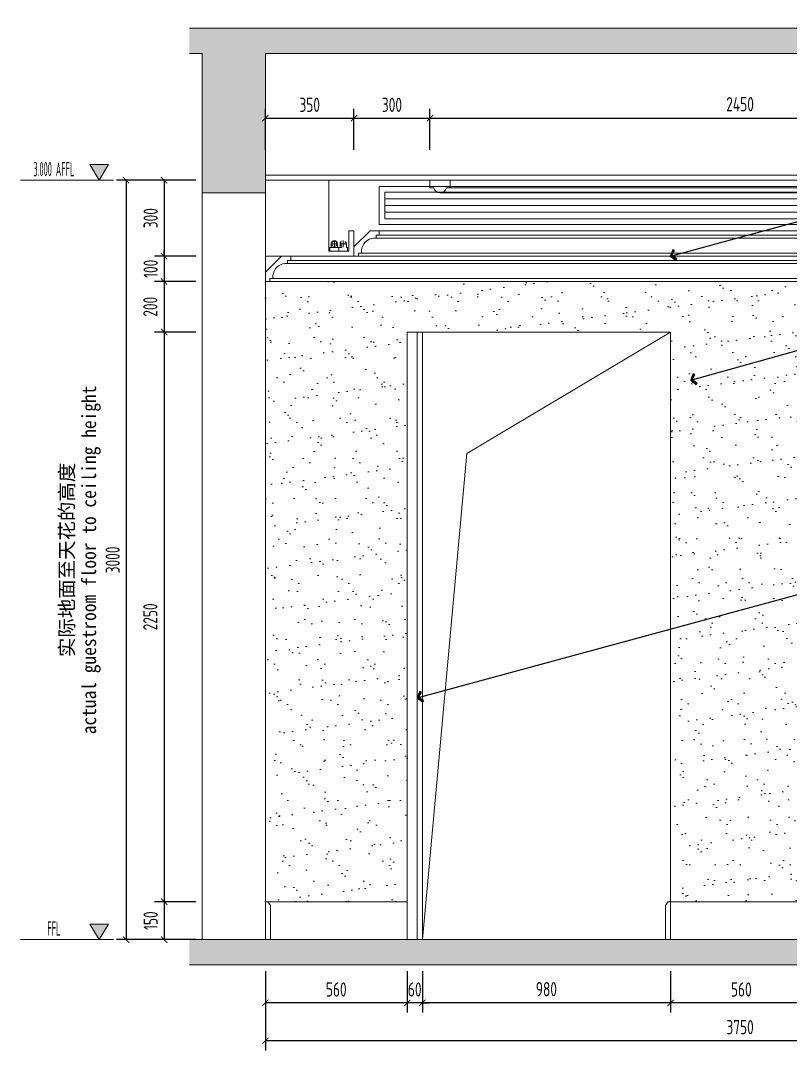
# Model space of a CAD drawing. Header units: millimetres. Extents: x 3162 to 221128, y -144913 to 11496.
# Drawn here: x 214565 to 217606, y -37702 to -33634 of the extents above; entities that cross this region are included whole.
import ezdxf
from ezdxf.enums import TextEntityAlignment as Align
from ezdxf.xclip import XClip

# ---------------------------------------------------------------- set-up
doc = ezdxf.new("R2010")
doc.units = ezdxf.units.MM
doc.header["$LTSCALE"] = 10
doc.header["$XCLIPFRAME"] = 2
doc.linetypes.add('ACAD_ISO03W100', pattern=[30, 12, -18])
doc.linetypes.add('DOTE', pattern=[61.468, 50.8, -5.08, 0.508, -5.08])
doc.layers.get('Defpoints').update_dxf_attribs({"color": 250})
for name, color, linetype, lineweight in [('Contour【轮廓线】', 94, 'Continuous', 0), ('Elevation【立面图库】', 150, 'Continuous', 0), ('FC-Hatch【平面填充】', 250, 'Continuous', 0), ('FC-Refe【标注引线】', 2, 'Continuous', 0), ('FF-Fixed【固定家具】', 30, 'Continuous', 0), ('FF-Socket【电气】', 124, 'Continuous', 0), ('FF-Text【平面文字】', 2, 'Continuous', 0), ('FF-【活动成品家具】', 51, 'Continuous', 0), ('Fine【细线】', 250, 'Continuous', 0), ('Finish【完成面】', 2, 'Continuous', 0), ('Gray【中细线】', 8, 'Continuous', 0), ('RC-dimensions', 44, 'Continuous', 0), ('RC-Lamps【天花灯具】', 2, 'Continuous', 0), ('RC-Modelling【天花造型】', 30, 'Continuous', 0), ('Wall【立面墙】', 252, 'Continuous', 0)]:
    doc.layers.add(name, color=color, linetype=linetype, lineweight=lineweight)
doc.layers.add('WALL_NEW【新建墙体】', color=4, linetype='Continuous')
doc.layers.add('WALL【墙体】', color=7, linetype='Continuous')
doc.styles.add('宋体', font='', dxfattribs={"width": 0.8})
doc.styles.add('尺寸标注', font='ARCHS.SHX', dxfattribs={"width": 0.8})
doc.styles.add('标高', font='ARCHS.SHX', dxfattribs={"width": 0.5})
doc.styles.get('宋体').set_extended_font_data('SimSun')
doc.dimstyles.new('海龙1：25', dxfattribs={"dimscale": 25, "dimtxt": 2.25, "dimasz": 1, "dimexe": 1.5, "dimexo": 1, "dimgap": 1, "dimtad": 1, "dimdec": 0, "dimrnd": 5, "dimdsep": 46, "dimtxsty": '尺寸标注', "dimblk": 'ARCHTICK', "dimblk1": 'ARCHTICK', "dimblk2": 'ARCHTICK', "dimcen": 1, "dimclrd": 44, "dimclre": 44, "dimclrt": 2, "dimadec": 0, "dimazin": 0, "dimtfac": 1, "dimtdec": 0, "dimtix": 1, "dimtmove": 2, "dimatfit": 3, "dimldrblk": 'hl_arrow2', "dimfxl": 5, "dimfxlon": 1, "dimarcsym": 0})
pattern_1 = [(225, (114248.42, 0), (35.35534, -35.35534), []), (230, (114248.42, 0), (-71.726018, 6.275218), [7.5, -82.5]), (175, (114248.42, 0), (13.87511, -75.219228), [6, -66]), (280.4514, (114242.44, 0.52), (-57.85092, -68.94393), [6.374, -70.1142]), (226.1842, (114248.42, -20), (-106.724086, 16.55189), [11.25, -123.75]), (276.6356, (114239.53, -18.62), (-93.46626, -97.41178), [9.56105, -105.1713]), (171.1842, (114248.42, -20), (-93.46618, -97.41189), [9, -99]), (201, (114238.42, -15), (-59.690703, 40.261893), [7.5, -82.5]), (146, (114238.42, -15), (-24.33156, -72.515006), [6, -66]), (251.4514, (114233.445, -11.645), (-84.022234, -32.253037), [6.374, -70.1142]), (217.5, (114248.42, 0), (-1.2159855, -33.2893854), [0.5, -65.2, 0.5, -67, 0.5, -66.25]), (187.5, (114248.42, 0), (-26.306954, -39.441171), [0.5, -38.2, 0.5, -63.7, 0.5, -25.25]), (147.5, (114270.72, -3e-15), (-53.3822436, 2.255487), [0.5, -25, 0.5, -78, 0.5, -103.5]), (137.5, (114280.72, -4e-15), (-58.318617, -10.010498), [0.5, -32.5, 0.5, -51.8, 0.5, -73.5])]

# ---------------------------------------------------------------- blocks, each defined once
blk = doc.blocks.new('海龙工具_踢脚线')
blk.add_lwpolyline([(20, 0), (20, 90), (10, 100), (0, 100)])
blk = doc.blocks.new('_ArchTick')
at = {"color": 2, "linetype": 'ByBlock', "const_width": 0.15}
blk.add_lwpolyline([(-0.5, -0.5), (0.5, 0.5)], dxfattribs=at)
blk = doc.blocks.new('*D556')
at = {"layer": 'Defpoints', "color": 0, "transparency": 16777216}
for p in [(215282, -34264.1), (215132, -34564.1), (215282, -34564.1)]:
    blk.add_point(p, dxfattribs=at)
at = {"layer": 'RC-dimensions', "color": 44, "lineweight": -2, "transparency": 16777216}
for p, q in [((215257, -34264.1), (215094.5, -34264.1)), ((215132, -34264.1), (215132, -34564.1)), ((215257, -34564.1), (215094.5, -34564.1))]:
    blk.add_line(p, q, dxfattribs=at)
at = {"layer": 'RC-dimensions', "color": 44, "lineweight": -2, "transparency": 16777216, "xscale": 25, "yscale": 25, "zscale": 25}
for p, rotation in [((215132, -34264.1), 90), ((215132, -34564.1), 270)]:
    blk.add_blockref('_ArchTick', p, dxfattribs=dict(at, rotation=rotation))
at = {"layer": 'RC-dimensions', "color": 2, "transparency": 16777216, "insert": (215078.9, -34414.1), "char_height": 56.25, "attachment_point": 5, "rotation": 90, "style": '尺寸标注'}
blk.add_mtext('300', dxfattribs=at)
blk = doc.blocks.new('hl_arrow2')
at = {"color": 2}
blk.add_line((-0.22, 0), (-1, 0), dxfattribs=at)
blk.add_lwpolyline([(-0.22, 0), (-0.86, -0.69), (-0.65, -0.86), (0, 0), (-0.65, 0.86), (-0.86, 0.69)], close=True, dxfattribs=at)
for points in [[(-0.86, 0.69), (-0.65, 0.86), (-0.22, 0), (0, 0)], [(-0.86, -0.69), (-0.65, -0.86), (-0.22, 0), (0, 0)]]:
    blk.add_solid(points, dxfattribs=at)
blk = doc.blocks.new('*D557')
at = {"layer": 'Defpoints', "color": 0, "transparency": 16777216}
for p in [(215282, -37114.1), (215132, -37264.1), (215282, -37264.1)]:
    blk.add_point(p, dxfattribs=at)
at = {"layer": 'RC-dimensions', "color": 44, "lineweight": -2, "transparency": 16777216}
for p, q in [((215257, -37114.1), (215094.5, -37114.1)), ((215132, -37114.1), (215132, -37264.1)), ((215257, -37264.1), (215094.5, -37264.1))]:
    blk.add_line(p, q, dxfattribs=at)
at = {"layer": 'RC-dimensions', "color": 44, "lineweight": -2, "transparency": 16777216, "xscale": 25, "yscale": 25, "zscale": 25}
for p, rotation in [((215132, -37114.1), 90), ((215132, -37264.1), 270)]:
    blk.add_blockref('_ArchTick', p, dxfattribs=dict(at, rotation=rotation))
at = {"layer": 'RC-dimensions', "color": 2, "transparency": 16777216, "insert": (215078.9, -37189.1), "char_height": 56.25, "attachment_point": 5, "rotation": 90, "style": '尺寸标注'}
blk.add_mtext('150', dxfattribs=at)
blk = doc.blocks.new('*D558')
at = {"layer": 'Defpoints', "color": 0, "transparency": 16777216}
for p in [(215282, -34264.1), (214982, -37264.1), (215282, -37264.1)]:
    blk.add_point(p, dxfattribs=at)
at = {"layer": 'RC-dimensions', "color": 44, "lineweight": -2, "transparency": 16777216}
for p, q in [((215107, -34264.1), (214944.5, -34264.1)), ((214982, -34264.1), (214982, -37264.1)), ((215107, -37264.1), (214944.5, -37264.1))]:
    blk.add_line(p, q, dxfattribs=at)
at = {"layer": 'RC-dimensions', "color": 44, "lineweight": -2, "transparency": 16777216, "xscale": 25, "yscale": 25, "zscale": 25}
for p, rotation in [((214982, -34264.1), 90), ((214982, -37264.1), 270)]:
    blk.add_blockref('_ArchTick', p, dxfattribs=dict(at, rotation=rotation))
at = {"layer": 'RC-dimensions', "color": 2, "transparency": 16777216, "insert": (214928.9, -35764.1), "char_height": 56.25, "attachment_point": 5, "rotation": 90, "style": '尺寸标注'}
blk.add_mtext('3000', dxfattribs=at)
blk = doc.blocks.new('海龍_立面标识')
at = {"style": '宋体', "width": 0.9, "flags": 8}
blk.add_attdef('FLOOR_HEIGHT', text='', height=2.25, rotation=90, dxfattribs=at).set_placement((0, 0), align=Align.CENTER)
at = {"style": '宋体', "flags": 8}
blk.add_attdef('HEIGHT', text='', height=2.25, rotation=90, dxfattribs=at).set_placement((-3.5, 0), align=Align.CENTER)
blk = doc.blocks.new('hl_Elevation-A2')
blk.add_hatch(color=150).paths.add_polyline_path([(3.74, 2.47), (2.27, 0), (0.8, 2.47)])
at = {"color": 150}
blk.add_line((0, 0), (14.67, 0), dxfattribs=at)
blk.add_lwpolyline([(3.74, 2.47), (2.27, 0), (0.8, 2.47)], close=True, dxfattribs=at)
at = {"color": 2, "style": '标高', "width": 0.8, "flags": 8}
blk.add_attdef('HEIGHT', text='', height=2.25, dxfattribs=at).set_placement((9.42, 1.75), align=Align.MIDDLE_CENTER)
blk = doc.blocks.new('*D563')
at = {"layer": 'Defpoints', "color": 0, "transparency": 16777216}
for p in [(215532, -37364.1), (219282, -37364.1), (215532, -37664.1)]:
    blk.add_point(p, dxfattribs=at)
at = {"layer": 'RC-dimensions', "color": 44, "lineweight": -2, "transparency": 16777216}
for p, q in [((215532, -37539.1), (215532, -37701.6)), ((219282, -37539.1), (219282, -37701.6)), ((219282, -37664.1), (215532, -37664.1))]:
    blk.add_line(p, q, dxfattribs=at)
at = {"layer": 'RC-dimensions', "color": 44, "lineweight": -2, "transparency": 16777216, "xscale": 25, "yscale": 25, "zscale": 25, "rotation": 180}
blk.add_blockref('_ArchTick', (215532, -37664.1), dxfattribs=at)
at = {"layer": 'RC-dimensions', "color": 44, "lineweight": -2, "transparency": 16777216, "xscale": 25, "yscale": 25, "zscale": 25}
blk.add_blockref('_ArchTick', (219282, -37664.1), dxfattribs=at)
at = {"layer": 'RC-dimensions', "color": 2, "transparency": 16777216, "insert": (217407, -37609.8), "char_height": 56.25, "attachment_point": 5, "style": '尺寸标注'}
blk.add_mtext('3750', dxfattribs=at)
blk = doc.blocks.new('1500平10100181')
at = {"ltscale": 300}
for p, q in [((-1270.6, 991.6), (-770.6, 991.6)), ((-1270.6, 491.6), (-1270.6, 991.6)), ((-770.6, 991.6), (-770.6, 491.6)), ((-749, 1000), (603.1, 1000)), ((-749, 1000), (-749, 374.1)), ((603.1, 1000), (603.1, 320.9)), ((603.1, 1000), (603.1, 345.9)), ((-770.6, 491.6), (-1270.6, 491.6)), ((-1270.6, 491.6), (-770.6, 491.6)), ((-749, 374.1), (-775.9, 311.5)), ((-775.9, 311.5), (-740.1, 257.9)), ((-749, 271.3), (-749, -1000)), ((638.5, 243.1), (606, 239.9)), ((606, 239.9), (606, -999.7)), ((-749, -1000), (603.1, -1000)), ((603.1, -1000), (-749, -1000))]:
    blk.add_line(p, q, dxfattribs=at)
at = {"color": 8}
for p, q in [((-770.6, 491.6), (-770.6, 991.6)), ((-1020.6, 966.9), (-1020.6, 516.3)), ((-749, 958.2), (603.1, 958.2)), ((-570, 910.6), (-278, 946.4)), ((-278, 946.4), (-137.7, 883.8)), ((-39.2, 937.4), (32.4, 892.7)), ((-39.2, 937.4), (77.1, 928.5)), ((-39.2, 901.6), (-39.2, 937.4)), ((77.1, 928.5), (369.1, 964.2)), ((369.1, 964.2), (517.3, 901.6)), ((-686.4, 883.8), (-686.4, 919.5)), ((-686.4, 919.5), (-614.8, 874.8)), ((-686.4, 919.5), (-570, 910.6)), ((-137.7, 883.8), (-75, 910.6)), ((-75, 910.6), (-119.8, 740.7)), ((-21.3, 687.1), (-39.2, 901.6)), ((517.3, 901.6), (580, 928.5)), ((580, 928.5), (535.2, 758.6)), ((-668.5, 669.2), (-686.4, 883.8)), ((-1254.7, 741.6), (-786.5, 741.6)), ((-119.8, 740.7), (-92.9, 544)), ((535.2, 758.6), (562.1, 561.9)), ((-704.3, 535), (-668.5, 669.2)), ((-57.5, 551.6), (-21.3, 687.1)), ((-605.8, 587.2), (-703.4, 538.5)), ((16.7, 588.7), (-72.8, 544)), ((560.7, 572.1), (130.8, 561.9)), ((486.3, 572.7), (485.7, 570.5)), ((562.1, 561.9), (486.3, 572.7)), ((-632.7, 544), (-704.3, 535)), ((-516.3, 544), (-632.7, 544)), ((-155.6, 552.9), (-516.3, 544)), ((-92.9, 544), (-155.6, 552.9)), ((14.5, 561.9), (-93.5, 548.4)), ((130.8, 561.9), (14.5, 561.9)), ((-749, 383), (606.9, 508.2)), ((606.9, 508.2), (-48.2, 365.2)), ((-740.1, 257.9), (172.2, 347.3)), ((378.1, 329.4), (615.8, 320.5)), ((603.1, 345.9), (603.1, 320.9)), ((603.1, 320.9), (616.4, 320.9)), ((616.4, 320.9), (638.5, 243.1)), ((633.7, 248.9), (-740.1, 168.4)), ((-740.1, 168.4), (-360.8, 213.2)), ((229.7, -1000), (229.7, 227.8)), ((250.5, -1000), (250.5, 228.9)), ((274.6, -1000), (274.6, 230.2)), ((295.4, -1000), (295.4, 231.3)), ((319.4, -1000), (319.4, 232.6)), ((-320.9, -1000), (-320.9, 186.7)), ((-300.1, -1000), (-300.1, 187.8)), ((-276, -1000), (-276, 189)), ((-255.2, -1000), (-255.2, 190.1)), ((-231.2, -1000), (-231.2, 191.4)), ((-749, -526.3), (603.1, -526.3)), ((-749, -547.1), (603.1, -547.1)), ((-749, -571.3), (603.1, -571.3)), ((-749, -592.1), (603.1, -592.1)), ((-749, -616), (603.1, -616))]:
    blk.add_line(p, q, dxfattribs=at)
for radius in [175, 72.2]:
    blk.add_circle((-1020.6, 741.6), radius, dxfattribs=at)
blk = doc.blocks.new('海龙_05140578')
at = {"layer": 'WALL_NEW【新建墙体】'}
h = blk.add_hatch(dxfattribs=at)
h.set_pattern_fill('ANSI31', color=8, scale=20, style=0)
h.set_pattern_definition([(45, (-3175, 1275), (-44.9013, 44.9013), [])])
h.paths.add_polyline_path([(-3095, 1875), (-3175, 1875), (-3175, 1275), (-3095, 1275)])
h.paths.add_polyline_path([(-3095, -1275), (-3175, -1275), (-3175, -1875), (-3095, -1875)])
h.paths.add_polyline_path([(1355, 125), (1175, 125), (1175, -335), (1295, -335), (1295, 5), (1355, 5)])
h.paths.add_polyline_path([(1295, 1875), (1175, 1875), (1175, 1275), (1295, 1275)])
h.paths.add_polyline_path([(1295, -1575), (1175, -1575), (1175, -1875), (1295, -1875)])
h.paths.add_polyline_path([(3375, 325), (3135, 325), (3135, 125), (2157.1, 125), (2157.1, 5), (3375, 5)])
h.paths.add_polyline_path([(2320, 1875), (2200, 1875), (2200, 1275), (2320, 1275)])
at = {"layer": 'WALL【墙体】'}
for p, q in [((-3625, 2125), (3375, 2125)), ((-3375, 1875), (3375, 1875))]:
    blk.add_line(p, q, dxfattribs=at)
at = {"layer": 'FF-【活动成品家具】', "xscale": -1, "rotation": 180}
blk.add_blockref('1500平10100181', (60.6, -875), dxfattribs=at)
blk = doc.blocks.new('海龙_05143141')
at = {"layer": 'Contour【轮廓线】', "color": 8}
for points in [[(495, -77), (495, -88), (507, -88), (507, -100), (525, -100), (525, -63), (461, 0), (425, 0), (425, -17), (437, -17), (437, -29), (448, -29, -0.370903), (495, -77)], [(845, -177), (845, -188), (857, -188), (857, -200), (875, -200), (875, -163), (811, -100), (775, -100), (775, -117), (787, -117), (787, -129), (798, -129, -0.370903), (845, -177)]]:
    blk.add_lwpolyline(points, format="xyb", dxfattribs=at)
at = {"layer": 'RC-Modelling【天花造型】'}
for p, q in [((425, 0), (-875, 0)), ((-875, -100), (525, -100)), ((-875, -200), (857, -200))]:
    blk.add_line(p, q, dxfattribs=at)
at = {"layer": 'RC-Modelling【天花造型】', "color": 8}
for p, q in [((-875, -17), (425, -17)), ((437, -29), (-875, -29)), ((-875, -88), (495, -88)), ((775, -117), (-875, -117)), ((787, -129), (-875, -129)), ((-875, -188), (845, -188))]:
    blk.add_line(p, q, dxfattribs=at)
at = {"layer": 'RC-Modelling【天花造型】'}
blk.add_lwpolyline([(875, 200), (875, 200), (875, -100), (525, -100), (525, 0), (545, 0), (545, -80), (625, -80), (625, 200), (-875, 200)], dxfattribs=at)
blk = doc.blocks.new('天花风口')
at = {"color": 251}
for p, q in [((2127.5, 101.2), (-277.5, 101.2)), ((2127.5, 75), (-277.5, 75)), ((2127.5, 48.8), (-277.5, 48.8))]:
    blk.add_line(p, q, dxfattribs=at)
blk.add_lwpolyline([(2150, 150), (2150, 0), (-300, 0), (-300, 150)], close=True)
blk.add_lwpolyline([(2127.5, 22.5), (-277.5, 22.5), (-277.5, 127.5), (2127.5, 127.5)], close=True, dxfattribs=at)
blk = doc.blocks.new('海龙工具_暗藏灯')
at = {"color": 8, "linetype": 'DOTE', "ltscale": 4.56}
for p, q in [((0, 41.7), (0, 15.3)), ((-13.2, 28.5), (13.2, 28.5))]:
    blk.add_line(p, q, dxfattribs=at)
at = {"ltscale": 100}
blk.add_lwpolyline([(-12.5, 13.9), (-12.5, 28.5, -1), (12.5, 28.5), (12.5, 13.9)], format="xyb", dxfattribs=at)
blk.add_lwpolyline([(-17.4, 13.9), (-17.4, 0), (17.4, 0), (17.4, 13.9)], close=True, dxfattribs=at)
blk.add_circle((0, 28.5), 10.4, dxfattribs=at)
blk = doc.blocks.new('海龙工具_暗藏灯[虚]')
at = {"color": 8, "linetype": 'DOTE', "ltscale": 4.56}
for p, q in [((0, 41.7), (0, 15.3)), ((-13.2, 28.5), (13.2, 28.5))]:
    blk.add_line(p, q, dxfattribs=at)
at = {"color": 8, "linetype": 'ACAD_ISO03W100', "ltscale": 0.1}
blk.add_lwpolyline([(-12.5, 13.9), (-12.5, 28.5, -1), (12.5, 28.5), (12.5, 13.9)], format="xyb", dxfattribs=at)
blk.add_lwpolyline([(-17.4, 13.9), (-17.4, 0), (17.4, 0), (17.4, 13.9)], close=True, dxfattribs=at)
blk.add_circle((0, 28.5), 10.4, dxfattribs=at)
blk = doc.blocks.new('D_暗藏灯管')
for name, p in [('海龙工具_暗藏灯[虚]', (-17.4, 0)), ('海龙工具_暗藏灯', (17.4, 0))]:
    blk.add_blockref(name, p)
blk = doc.blocks.new('*D671')
at = {"layer": 'Defpoints', "color": 0, "transparency": 16777216}
for p in [(215882, -34019.4), (215532, -34169.4), (215882, -34169.4)]:
    blk.add_point(p, dxfattribs=at)
at = {"layer": 'RC-dimensions', "color": 44, "lineweight": -2, "transparency": 16777216}
for p, q in [((215532, -34144.4), (215532, -33981.9)), ((215882, -34144.4), (215882, -33981.9)), ((215532, -34019.4), (215882, -34019.4))]:
    blk.add_line(p, q, dxfattribs=at)
at = {"layer": 'RC-dimensions', "color": 44, "lineweight": -2, "transparency": 16777216, "xscale": 25, "yscale": 25, "zscale": 25, "rotation": 180}
blk.add_blockref('_ArchTick', (215532, -34019.4), dxfattribs=at)
at = {"layer": 'RC-dimensions', "color": 44, "lineweight": -2, "transparency": 16777216, "xscale": 25, "yscale": 25, "zscale": 25}
blk.add_blockref('_ArchTick', (215882, -34019.4), dxfattribs=at)
at = {"layer": 'RC-dimensions', "color": 2, "transparency": 16777216, "insert": (215707, -33966.3), "char_height": 56.25, "attachment_point": 5, "style": '尺寸标注'}
blk.add_mtext('350', dxfattribs=at)
blk = doc.blocks.new('*D672')
at = {"layer": 'Defpoints', "color": 0, "transparency": 16777216}
for p in [(216182, -34019.4), (215882, -34169.4), (216182, -34169.4)]:
    blk.add_point(p, dxfattribs=at)
at = {"layer": 'RC-dimensions', "color": 44, "lineweight": -2, "transparency": 16777216}
for p, q in [((215882, -34144.4), (215882, -33981.9)), ((216182, -34144.4), (216182, -33981.9)), ((215882, -34019.4), (216182, -34019.4))]:
    blk.add_line(p, q, dxfattribs=at)
at = {"layer": 'RC-dimensions', "color": 44, "lineweight": -2, "transparency": 16777216, "xscale": 25, "yscale": 25, "zscale": 25, "rotation": 180}
blk.add_blockref('_ArchTick', (215882, -34019.4), dxfattribs=at)
at = {"layer": 'RC-dimensions', "color": 44, "lineweight": -2, "transparency": 16777216, "xscale": 25, "yscale": 25, "zscale": 25}
blk.add_blockref('_ArchTick', (216182, -34019.4), dxfattribs=at)
at = {"layer": 'RC-dimensions', "color": 2, "transparency": 16777216, "insert": (216032, -33966.3), "char_height": 56.25, "attachment_point": 5, "style": '尺寸标注'}
blk.add_mtext('300', dxfattribs=at)
blk = doc.blocks.new('*D674')
at = {"layer": 'Defpoints', "color": 0, "transparency": 16777216}
for p in [(218632, -34019.4), (216182, -34169.4), (218632, -34169.4)]:
    blk.add_point(p, dxfattribs=at)
at = {"layer": 'RC-dimensions', "color": 44, "lineweight": -2, "transparency": 16777216}
for p, q in [((216182, -34144.4), (216182, -33981.9)), ((218632, -34144.4), (218632, -33981.9)), ((216182, -34019.4), (218632, -34019.4))]:
    blk.add_line(p, q, dxfattribs=at)
at = {"layer": 'RC-dimensions', "color": 44, "lineweight": -2, "transparency": 16777216, "xscale": 25, "yscale": 25, "zscale": 25, "rotation": 180}
blk.add_blockref('_ArchTick', (216182, -34019.4), dxfattribs=at)
at = {"layer": 'RC-dimensions', "color": 44, "lineweight": -2, "transparency": 16777216, "xscale": 25, "yscale": 25, "zscale": 25}
blk.add_blockref('_ArchTick', (218632, -34019.4), dxfattribs=at)
at = {"layer": 'RC-dimensions', "color": 2, "transparency": 16777216, "insert": (217407, -33963.9), "char_height": 56.25, "attachment_point": 5, "style": '尺寸标注'}
blk.add_mtext('2450', dxfattribs=at)
blk = doc.blocks.new('*D687')
at = {"layer": 'Defpoints', "color": 0, "transparency": 16777216}
for p in [(215532, -37364.1), (216092, -37364.1), (215532, -37514.1)]:
    blk.add_point(p, dxfattribs=at)
at = {"layer": 'RC-dimensions', "color": 44, "lineweight": -2, "transparency": 16777216}
for p, q in [((215532, -37389.1), (215532, -37551.6)), ((216092, -37389.1), (216092, -37551.6)), ((216092, -37514.1), (215532, -37514.1))]:
    blk.add_line(p, q, dxfattribs=at)
at = {"layer": 'RC-dimensions', "color": 44, "lineweight": -2, "transparency": 16777216, "xscale": 25, "yscale": 25, "zscale": 25, "rotation": 180}
blk.add_blockref('_ArchTick', (215532, -37514.1), dxfattribs=at)
at = {"layer": 'RC-dimensions', "color": 44, "lineweight": -2, "transparency": 16777216, "xscale": 25, "yscale": 25, "zscale": 25}
blk.add_blockref('_ArchTick', (216092, -37514.1), dxfattribs=at)
at = {"layer": 'RC-dimensions', "color": 2, "transparency": 16777216, "insert": (215812, -37461), "char_height": 56.25, "attachment_point": 5, "style": '尺寸标注'}
blk.add_mtext('560', dxfattribs=at)
blk = doc.blocks.new('*D688')
at = {"layer": 'Defpoints', "color": 0, "transparency": 16777216}
for p in [(216092, -37364.1), (216152, -37364.1), (216092, -37514.1)]:
    blk.add_point(p, dxfattribs=at)
at = {"layer": 'RC-dimensions', "color": 44, "lineweight": -2, "transparency": 16777216}
for p, q in [((216092, -37389.1), (216092, -37551.6)), ((216152, -37389.1), (216152, -37551.6)), ((216092, -37514.1), (216067, -37514.1)), ((216152, -37514.1), (216092, -37514.1)), ((216152, -37514.1), (216177, -37514.1))]:
    blk.add_line(p, q, dxfattribs=at)
at = {"layer": 'RC-dimensions', "color": 44, "lineweight": -2, "transparency": 16777216, "xscale": 25, "yscale": 25, "zscale": 25}
blk.add_blockref('_ArchTick', (216092, -37514.1), dxfattribs=at)
at = {"layer": 'RC-dimensions', "color": 44, "lineweight": -2, "transparency": 16777216, "xscale": 25, "yscale": 25, "zscale": 25, "rotation": 180}
blk.add_blockref('_ArchTick', (216152, -37514.1), dxfattribs=at)
at = {"layer": 'RC-dimensions', "color": 2, "transparency": 16777216, "insert": (216122, -37461), "char_height": 56.25, "attachment_point": 5, "style": '尺寸标注'}
blk.add_mtext('60', dxfattribs=at)
blk = doc.blocks.new('*D689')
at = {"layer": 'Defpoints', "color": 0, "transparency": 16777216}
for p in [(216152, -37364.1), (217131.9, -37364.1), (216152, -37514.1)]:
    blk.add_point(p, dxfattribs=at)
at = {"layer": 'RC-dimensions', "color": 44, "lineweight": -2, "transparency": 16777216}
for p, q in [((216152, -37389.1), (216152, -37551.6)), ((217131.9, -37389.1), (217131.9, -37551.6)), ((217131.9, -37514.1), (216152, -37514.1))]:
    blk.add_line(p, q, dxfattribs=at)
at = {"layer": 'RC-dimensions', "color": 44, "lineweight": -2, "transparency": 16777216, "xscale": 25, "yscale": 25, "zscale": 25, "rotation": 180}
blk.add_blockref('_ArchTick', (216152, -37514.1), dxfattribs=at)
at = {"layer": 'RC-dimensions', "color": 44, "lineweight": -2, "transparency": 16777216, "xscale": 25, "yscale": 25, "zscale": 25}
blk.add_blockref('_ArchTick', (217131.9, -37514.1), dxfattribs=at)
at = {"layer": 'RC-dimensions', "color": 2, "transparency": 16777216, "insert": (216642, -37459.8), "char_height": 56.25, "attachment_point": 5, "style": '尺寸标注'}
blk.add_mtext('980', dxfattribs=at)
blk = doc.blocks.new('*D690')
at = {"layer": 'Defpoints', "color": 0, "transparency": 16777216}
for p in [(217131.9, -37364.1), (217692, -37364.1), (217131.9, -37514.1)]:
    blk.add_point(p, dxfattribs=at)
at = {"layer": 'RC-dimensions', "color": 44, "lineweight": -2, "transparency": 16777216}
for p, q in [((217131.9, -37389.1), (217131.9, -37551.6)), ((217692, -37389.1), (217692, -37551.6)), ((217692, -37514.1), (217131.9, -37514.1))]:
    blk.add_line(p, q, dxfattribs=at)
at = {"layer": 'RC-dimensions', "color": 44, "lineweight": -2, "transparency": 16777216, "xscale": 25, "yscale": 25, "zscale": 25, "rotation": 180}
blk.add_blockref('_ArchTick', (217131.9, -37514.1), dxfattribs=at)
at = {"layer": 'RC-dimensions', "color": 44, "lineweight": -2, "transparency": 16777216, "xscale": 25, "yscale": 25, "zscale": 25}
blk.add_blockref('_ArchTick', (217692, -37514.1), dxfattribs=at)
at = {"layer": 'RC-dimensions', "color": 2, "transparency": 16777216, "insert": (217411.9, -37461), "char_height": 56.25, "attachment_point": 5, "style": '尺寸标注'}
blk.add_mtext('560', dxfattribs=at)
blk = doc.blocks.new('*D698')
at = {"layer": 'Defpoints', "color": 0, "transparency": 16777216}
for p in [(215282, -34864.1), (215132, -37114.1), (215282, -37114.1)]:
    blk.add_point(p, dxfattribs=at)
at = {"layer": 'RC-dimensions', "color": 44, "lineweight": -2, "transparency": 16777216}
for p, q in [((215257, -34864.1), (215094.5, -34864.1)), ((215132, -34864.1), (215132, -37114.1)), ((215257, -37114.1), (215094.5, -37114.1))]:
    blk.add_line(p, q, dxfattribs=at)
at = {"layer": 'RC-dimensions', "color": 44, "lineweight": -2, "transparency": 16777216, "xscale": 25, "yscale": 25, "zscale": 25}
for p, rotation in [((215132, -34864.1), 90), ((215132, -37114.1), 270)]:
    blk.add_blockref('_ArchTick', p, dxfattribs=dict(at, rotation=rotation))
at = {"layer": 'RC-dimensions', "color": 2, "transparency": 16777216, "insert": (215077.7, -35989.1), "char_height": 56.25, "attachment_point": 5, "rotation": 90, "style": '尺寸标注'}
blk.add_mtext('2250', dxfattribs=at)
blk = doc.blocks.new('*D746')
at = {"layer": 'Defpoints', "color": 0, "transparency": 16777216}
for p in [(215282, -34664.1), (215132, -34864.1), (215282, -34864.1)]:
    blk.add_point(p, dxfattribs=at)
at = {"layer": 'RC-dimensions', "color": 44, "lineweight": -2, "transparency": 16777216}
for p, q in [((215257, -34664.1), (215094.5, -34664.1)), ((215132, -34664.1), (215132, -34864.1)), ((215257, -34864.1), (215094.5, -34864.1))]:
    blk.add_line(p, q, dxfattribs=at)
at = {"layer": 'RC-dimensions', "color": 44, "lineweight": -2, "transparency": 16777216, "xscale": 25, "yscale": 25, "zscale": 25}
for p, rotation in [((215132, -34664.1), 90), ((215132, -34864.1), 270)]:
    blk.add_blockref('_ArchTick', p, dxfattribs=dict(at, rotation=rotation))
at = {"layer": 'RC-dimensions', "color": 2, "transparency": 16777216, "insert": (215077.7, -34764.1), "char_height": 56.25, "attachment_point": 5, "rotation": 90, "style": '尺寸标注'}
blk.add_mtext('200', dxfattribs=at)
blk = doc.blocks.new('*D747')
at = {"layer": 'Defpoints', "color": 0, "transparency": 16777216}
for p in [(215282, -34564.1), (215132, -34664.1), (215282, -34664.1)]:
    blk.add_point(p, dxfattribs=at)
at = {"layer": 'RC-dimensions', "color": 44, "lineweight": -2, "transparency": 16777216}
for p, q in [((215257, -34564.1), (215094.5, -34564.1)), ((215132, -34564.1), (215132, -34539.1)), ((215132, -34564.1), (215132, -34664.1)), ((215257, -34664.1), (215094.5, -34664.1)), ((215132, -34664.1), (215132, -34689.1))]:
    blk.add_line(p, q, dxfattribs=at)
at = {"layer": 'RC-dimensions', "color": 44, "lineweight": -2, "transparency": 16777216, "xscale": 25, "yscale": 25, "zscale": 25}
for p, rotation in [((215132, -34564.1), 270), ((215132, -34664.1), 90)]:
    blk.add_blockref('_ArchTick', p, dxfattribs=dict(at, rotation=rotation))
at = {"layer": 'RC-dimensions', "color": 2, "transparency": 16777216, "insert": (215078.9, -34614.1), "char_height": 56.25, "attachment_point": 5, "rotation": 90, "style": '尺寸标注'}
blk.add_mtext('100', dxfattribs=at)

msp = doc.modelspace()

# ---------------------------------------------------------------- hatches: boundary and pattern name
at = {"layer": 'FC-Hatch【平面填充】'}
h = msp.add_hatch(dxfattribs=at)
h.set_pattern_fill('钢筋混凝土', color=256, scale=50, angle=180, style=0, pattern_type=2)
h.set_pattern_definition(pattern_1)
h.paths.add_polyline_path([(215232, -33664.1), (219582, -33664.1), (219582, -33764.1), (219532, -33764.1), (219532, -34314.1), (219282, -34314.1), (219282, -33764.1), (215532, -33764.1), (215532, -34314.1), (215282, -34314.1), (215282, -33764.1), (215232, -33764.1)])
h = msp.add_hatch(dxfattribs=at)
h.set_pattern_fill('AR-SAND', color=256, scale=2.5, style=0)
h.set_pattern_definition([(37.5, (215531.98, -37114.12), (-4, 122.3533), [0, -96.52, 0, -107.95, 0, -103.1875]), (7.5, (215531.98, -37114.12), (112.381, 179.206), [0, -52.07, 0, -86.995, 0, -33.3375]), (327.5, (215453.87, -37114.12), (197.748, 0.3593), [0, -31.75, 0, -114.3, 0, -149.225]), (317.5, (215453.87, -37114.12), (190.889, 55.7323), [0, -15.875, 0, -74.93, 0, -85.725])])
h.paths.add_polyline_path([(217692, -34864.1), (217742, -34864.1), (217742, -34664.1), (217531.9, -34664.1), (215550, -34664.1), (215532, -34664.1), (215532, -37114.1), (216092, -37114.1), (216092, -34864.1), (217131.9, -34864.1), (217131.9, -37114.1), (217742, -37114.1), (217742, -36914.1), (217692, -36914.1)])
h.paths.add_polyline_path([(219282, -34664.1), (219264, -34664.1), (218942, -34664.1), (218942, -34864.1), (218992, -34864.1), (218992, -36914.1), (218942, -36914.1), (218942, -37114.1), (219282, -37114.1)])
h.paths.add_polyline_path([(218942, -34664.1), (217742, -34664.1), (217742, -34864.1), (218942, -34864.1)])
h.paths.add_polyline_path([(218942, -36914.1), (217742, -36914.1), (217742, -37114.1), (218942, -37114.1)])
h = msp.add_hatch(dxfattribs=at)
h.set_pattern_fill('钢筋混凝土', color=256, scale=50, angle=180, style=0, pattern_type=2)
h.set_pattern_definition(pattern_1)
h.paths.add_polyline_path([(215232, -37364.1), (215232, -37264.1), (219582, -37264.1), (219582, -37364.1)])

# ---------------------------------------------------------------- linework, layer by layer
at = {"layer": 'Contour【轮廓线】', "color": 8}
for p, q in [((216222, -34314.1), (218592, -34314.1)), ((216262, -34294.1), (218552, -34294.1))]:
    msp.add_line(p, q, dxfattribs=at)
at = {"layer": 'Contour【轮廓线】'}
for p, q in [((215532, -37114.1), (216092, -37114.1)), ((215532, -37114.1), (216092, -37114.1)), ((217131.9, -37114.1), (219282, -37114.1)), ((217131.9, -37114.1), (219282, -37114.1))]:
    msp.add_line(p, q, dxfattribs=at)
msp.add_lwpolyline([(216262, -34264.1), (216262, -34294.1), (216247, -34294.1, -0.8), (216197, -34294.1), (216182, -34294.1), (216182, -34264.1)], format="xyb", close=True, dxfattribs=at)
at = {"layer": 'Contour【轮廓线】', "color": 8}
for points in [[(215912, -34541.1), (215912, -34552.1), (215900, -34552.1), (215900, -34564.1), (215882, -34564.1), (215882, -34527.1), (215946, -34464.1), (215982, -34464.1), (215982, -34481.1), (215970, -34481.1), (215970, -34493.1), (215959, -34493.1, 0.370903), (215912, -34541.1)], [(215562, -34641.1), (215562, -34652.1), (215550, -34652.1), (215550, -34664.1), (215532, -34664.1), (215532, -34627.1), (215596, -34564.1), (215632, -34564.1), (215632, -34581.1), (215620, -34581.1), (215620, -34593.1), (215609, -34593.1, 0.370903), (215562, -34641.1)]]:
    msp.add_lwpolyline(points, format="xyb", dxfattribs=at)
at = {"layer": 'FF-Fixed【固定家具】'}
for p, q in [((216092, -34864.1), (216092, -37264.1)), ((216152, -34864.1), (216152, -37264.1)), ((217131.9, -34864.1), (217131.9, -37264.1))]:
    msp.add_line(p, q, dxfattribs=at)
at = {"layer": 'FF-Fixed【固定家具】', "color": 8}
msp.add_line((216132, -34864.1), (216132, -37264.1), dxfattribs=at)
at = {"layer": 'Fine【细线】', "color": 250}
msp.add_lwpolyline([(216152, -37264.1), (216328, -35344.1), (217131.9, -34864.1)], dxfattribs=at)
at = {"layer": 'Finish【完成面】'}
for p, q in [((215532, -34264.1), (215532, -37264.1)), ((219282, -34264.1), (215532, -34264.1)), ((219282, -34264.1), (215532, -34264.1)), ((216092, -34864.1), (217131.9, -34864.1)), ((215532, -37264.1), (219282, -37264.1))]:
    msp.add_line(p, q, dxfattribs=at)
at = {"layer": 'Gray【中细线】'}
msp.add_line((219282, -34244.1), (215532, -34244.1), dxfattribs=at)
msp.add_line((219282, -34244.1), (215532, -34244.1), dxfattribs=at)
at = {"layer": 'RC-Modelling【天花造型】', "color": 8}
for p, q in [((215970, -34493.1), (217531.9, -34493.1)), ((217531.9, -34481.1), (215982, -34481.1)), ((217531.9, -34552.1), (215912, -34552.1)), ((215620, -34593.1), (217531.9, -34593.1)), ((215632, -34581.1), (217531.9, -34581.1)), ((217531.9, -34652.1), (215562, -34652.1))]:
    msp.add_line(p, q, dxfattribs=at)
at = {"layer": 'RC-Modelling【天花造型】'}
for p, q in [((215982, -34464.1), (217531.9, -34464.1)), ((217531.9, -34564.1), (215882, -34564.1)), ((217531.9, -34664.1), (215550, -34664.1))]:
    msp.add_line(p, q, dxfattribs=at)
msp.add_lwpolyline([(215532, -34264.1), (215532, -34264.1), (215532, -34564.1), (215882, -34564.1), (215882, -34464.1), (215862, -34464.1), (215862, -34544.1), (215782, -34544.1), (215782, -34264.1), (217531.9, -34264.1)], dxfattribs=at)
at = {"layer": 'Wall【立面墙】'}
msp.add_line((219582, -33664.1), (215232, -33664.1), dxfattribs=at)
msp.add_lwpolyline([(219582, -33764.1), (219532, -33764.1), (219532, -34314.1), (219282, -34314.1), (219282, -33764.1), (215532, -33764.1), (215532, -34314.1), (215282, -34314.1), (215282, -33764.1), (215232, -33764.1)], dxfattribs=at)
for points in [[(215532, -37264.1), (215532, -34314.1), (215282, -34314.1), (215282, -37264.1)], [(215232, -37264.1), (215232, -37264.1), (219582, -37264.1), (219582, -37264.1)], [(215232, -37364.1), (215232, -37364.1), (219582, -37364.1), (219582, -37364.1)]]:
    msp.add_lwpolyline(points, close=True, dxfattribs=at)

# ---------------------------------------------------------------- block references
at = {"layer": 'Contour【轮廓线】', "yscale": 1.5}
msp.add_blockref('海龙工具_踢脚线', (215532, -37264.1), dxfattribs=at)
at = {"layer": 'Contour【轮廓线】', "xscale": -1, "yscale": 1.5}
msp.add_blockref('海龙工具_踢脚线', (217131.9, -37264.1), dxfattribs=at)
at = {"layer": 'Elevation【立面图库】'}
ref = msp.add_blockref('hl_Elevation-A2', (214932, -34264.1), dxfattribs=dict(at, xscale=-25, yscale=25, zscale=25))
ref.add_attrib('HEIGHT', '3.000 AFFL', dxfattribs={"layer": '0', "color": 2, "height": 56.25, "style": '标高', "width": 0.5}).set_placement((214696.5, -34220.4), align=Align.MIDDLE_CENTER)
ref = msp.add_blockref('hl_Elevation-A2', (214932, -37264.1), dxfattribs=dict(at, xscale=-25, yscale=25, zscale=25))
ref.add_attrib('HEIGHT', 'FFL', dxfattribs={"layer": '0', "color": 2, "height": 56.25, "style": '标高', "width": 0.5}).set_placement((214696.5, -37220.4), align=Align.MIDDLE_CENTER)
at = {"layer": 'FF-Socket【电气】'}
msp.add_blockref('天花风口', (216282, -34439.1), dxfattribs=at)
at = {"layer": 'FF-Text【平面文字】'}
ref = msp.add_blockref('海龍_立面标识', (214863.2, -35764.1), dxfattribs=dict(at, xscale=25, yscale=25, zscale=25))
ref.add_attrib('FLOOR_HEIGHT', 'actual guestroom floor to ceiling height', dxfattribs={"layer": '0', "height": 56.25, "rotation": 90, "style": '宋体', "width": 0.9}).set_placement((214863.2, -35764.1), align=Align.CENTER)
ref.add_attrib('HEIGHT', '实际地面至天花的高度', dxfattribs={"layer": '0', "height": 56.25, "rotation": 90, "style": '宋体'}).set_placement((214775.7, -35764.1), align=Align.CENTER)
at = {"layer": 'FF-【活动成品家具】'}
msp.add_blockref('海龙_05143141', (218407, -34464.1), dxfattribs=at)
at = {"layer": 'RC-Lamps【天花灯具】', "xscale": -1}
msp.add_blockref('D_暗藏灯管', (215822, -34544.1), dxfattribs=at)
at = {"layer": 'WALL_NEW【新建墙体】'}
ref = msp.add_blockref('海龙_05140578', (217407, -33840.7), dxfattribs=dict(at, rotation=89.99999999999999))
XClip(ref).set_block_clipping_path([(425.0000058371, -2624.9999844621), (1925.0000058371, 2625.0000155379)])

# ---------------------------------------------------------------- dimensions: what is measured, and where the dimension line sits
at = {"layer": 'RC-dimensions'}
for base, p1, p2, picture, middle in [((215882, -34019.4), (215532, -34169.4), (215882, -34169.4), '*D671', (215707, -33966.3)), ((216182, -34019.4), (215882, -34169.4), (216182, -34169.4), '*D672', (216032, -33966.3)), ((218632, -34019.4), (216182, -34169.4), (218632, -34169.4), '*D674', (217407, -33963.9))]:
    dim = msp.add_linear_dim(base=base, p1=p1, p2=p2, dimstyle='海龙1：25', dxfattribs=at)
    dim.commit()
    dim.dimension.update_dxf_attribs({"geometry": picture, "text_midpoint": middle})
for base, p1, p2, angle, picture, middle in [((214982, -37264.1), (215282, -34264.1), (215282, -37264.1), 270, '*D558', (214928.9, -35764.1)), ((215132, -34564.1), (215282, -34264.1), (215282, -34564.1), 270, '*D556', (215078.9, -34414.1)), ((215132, -34664.1), (215282, -34564.1), (215282, -34664.1), 270, '*D747', (215078.9, -34614.1)), ((215132, -34864.1), (215282, -34664.1), (215282, -34864.1), 270, '*D746', (215077.7, -34764.1)), ((215132, -37114.1), (215282, -34864.1), (215282, -37114.1), 270, '*D698', (215077.7, -35989.1)), ((215132, -37264.1), (215282, -37114.1), (215282, -37264.1), 270, '*D557', (215078.9, -37189.1)), ((215532, -37664.1), (219282, -37364.1), (215532, -37364.1), 180, '*D563', (217407, -37609.8)), ((215532, -37514.1), (216092, -37364.1), (215532, -37364.1), 180, '*D687', (215812, -37461)), ((216092, -37514.1), (216152, -37364.1), (216092, -37364.1), 180, '*D688', (216122, -37461)), ((216152, -37514.1), (217131.9, -37364.1), (216152, -37364.1), 180, '*D689', (216642, -37459.8)), ((217131.9, -37514.1), (217692, -37364.1), (217131.9, -37364.1), 180, '*D690', (217411.9, -37461))]:
    dim = msp.add_linear_dim(base=base, p1=p1, p2=p2, angle=angle, dimstyle='海龙1：25', override={"dimscale": 25, "dimtxsty": '尺寸标注', "dimblk1": 'ArchTick', "dimblk2": 'ArchTick', "dimsah": 1, "dimclrt": 2}, dxfattribs=at)
    dim.commit()
    dim.dimension.update_dxf_attribs({"geometry": picture, "text_midpoint": middle})

# ---------------------------------------------------------------- leaders
at = {"layer": 'FC-Refe【标注引线】'}
for points in [[(217131.9, -34564.1), (220021.2, -33779.3), (220146.2, -33779.3)], [(217211.9, -35054.6), (220021.2, -34269.8), (220146.2, -34269.8)], [(216132, -36308.8), (220021.2, -35254), (220146.2, -35254)]]:
    msp.add_leader(points, dimstyle='海龙1：25', override={"dimscale": 25, "dimldrblk": 'hl_arrow2'}, dxfattribs=at)

doc.saveas('drawing.dxf')
